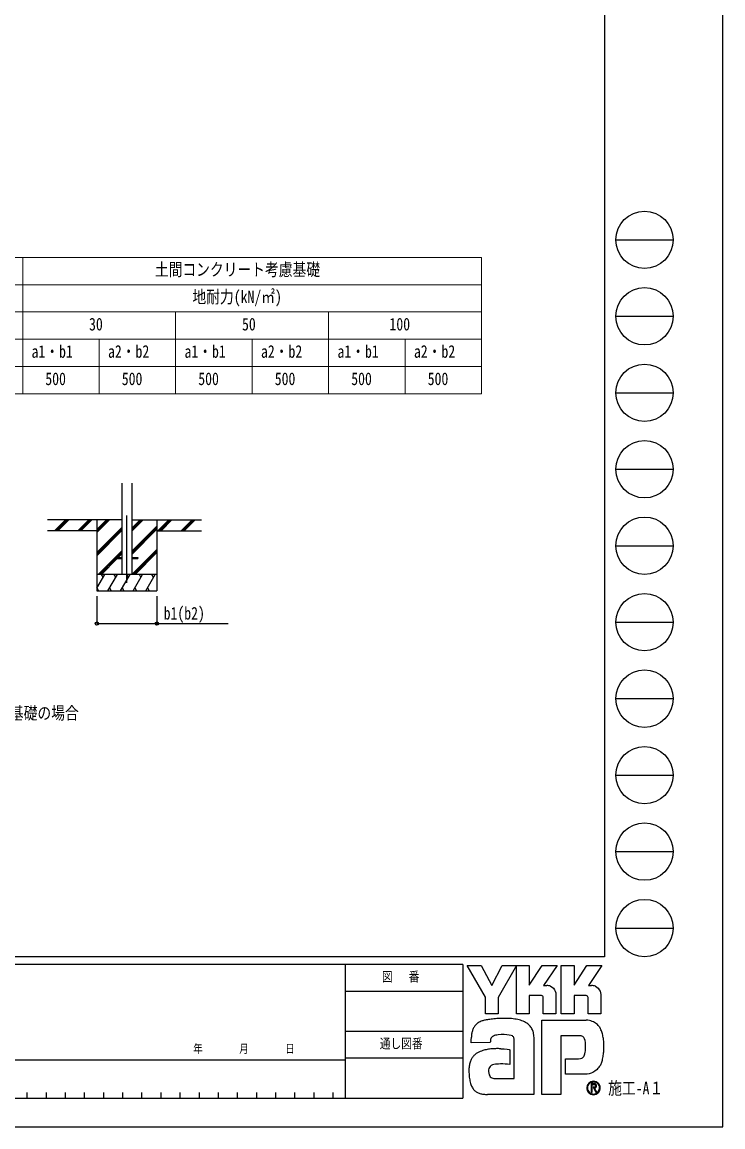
# Model space of a CAD drawing. Units: millimetres, scale not verified. Extents: x -14718 to 14718, y -10395 to 10395.
# Drawn here: x 8303 to 14718, y -10395 to -282 of the extents above; entities that cross this region are included whole.
import ezdxf
from ezdxf.enums import TextEntityAlignment as Align

# ---------------------------------------------------------------- set-up
doc = ezdxf.new("R2010")
doc.units = ezdxf.units.MM
doc.header["$LTSCALE"] = 40
doc.layers.add('0-1_TABLE1', color=7, linetype='Continuous', lineweight=18)
for name, color, linetype in [('0-2_USER1', 3, 'Continuous'), ('0-3_YKK_12', 2, 'Continuous'), ('0-4_YKK_13', 4, 'Continuous'), ('0-5_YKK_A1', 4, 'Continuous'), ('0-6_YKK_D', 6, 'Continuous'), ('0-7_YKK_ZWAK', 7, 'Continuous')]:
    doc.layers.add(name, color=color, linetype=linetype)
doc.styles.add('ＭＳ ゴシック', font='')
doc.styles.get('ＭＳ ゴシック').set_extended_font_data('MS Gothic')

msp = doc.modelspace()

# ---------------------------------------------------------------- linework, layer by layer
at = {"layer": '0-1_TABLE1'}
for p, q in [((2708.57, -2435.5), (12508.57, -2435.5)), ((8308.57, -2435.5), (8308.57, -3685.5)), ((4108.57, -2685.5), (12508.57, -2685.5)), ((4108.57, -2935.5), (12508.57, -2935.5)), ((9708.57, -2935.5), (9708.57, -3685.5)), ((11108.57, -2935.5), (11108.57, -3685.5)), ((4108.57, -3185.5), (12508.57, -3185.5)), ((9008.57, -3185.5), (9008.57, -3685.5)), ((10408.57, -3185.5), (10408.57, -3685.5)), ((11808.57, -3185.5), (11808.57, -3685.5)), ((2708.57, -3435.5), (12508.57, -3435.5)), ((2708.57, -3685.5), (12508.57, -3685.5))]:
    msp.add_line(p, q, dxfattribs=at)
msp.add_lwpolyline([(12508.57, -2435.5), (12508.57, -3185.5), (12508.57, -3685.5)], dxfattribs=at)
at = {"layer": '0-3_YKK_12'}
msp.add_line((9262.57, -5414.05), (9262.57, -4798.02), dxfattribs=at)
at = {"layer": '0-4_YKK_13'}
for p, q in [((9162.57, -5183), (9162.57, -5192)), ((9162.57, -5183), (9217.37, -5183)), ((9162.57, -5192), (9217.37, -5192)), ((9307.77, -5183), (9362.57, -5183)), ((9307.77, -5192), (9362.57, -5192)), ((9362.57, -5183), (9362.57, -5192))]:
    msp.add_line(p, q, dxfattribs=at)
at = {"layer": '0-5_YKK_A1'}
for p, q in [((9217.37, -4502.15), (9217.37, -5337.5)), ((9307.77, -4502.15), (9307.77, -5337.5)), ((9217.37, -4837.5), (8536.62, -4837.5)), ((8603.3, -4936.1), (8701.9, -4837.5)), ((8616.04, -4937.5), (8716.04, -4837.5)), ((8630.18, -4937.5), (8730.19, -4837.5)), ((8815.44, -4936.1), (8914.03, -4837.5)), ((8828.17, -4937.5), (8928.18, -4837.5)), ((8842.32, -4937.5), (8942.32, -4837.5)), ((8987.57, -4837.5), (8987.57, -5487.5)), ((8987.57, -4954.38), (9104.45, -4837.5)), ((8987.57, -4940.24), (9090.31, -4837.5)), ((8987.57, -4926.1), (9076.16, -4837.5)), ((9307.77, -4942.55), (9412.82, -4837.5)), ((9307.77, -4928.41), (9398.67, -4837.5)), ((9307.77, -4914.26), (9384.53, -4837.5)), ((9307.77, -4837.5), (9945.77, -4837.5)), ((9537.57, -4837.5), (9537.57, -5487.5)), ((9546.66, -4937.5), (9646.67, -4837.5)), ((9560.81, -4937.5), (9660.81, -4837.5)), ((9574.95, -4937.5), (9674.95, -4837.5)), ((9758.8, -4937.5), (9858.8, -4837.5)), ((9772.94, -4937.5), (9872.94, -4837.5)), ((9787.08, -4937.5), (9887.08, -4837.5)), ((8987.57, -4937.5), (8536.62, -4937.5)), ((8987.57, -5138.23), (9217.37, -4908.43)), ((8987.57, -5152.37), (9217.37, -4922.57)), ((8987.57, -5166.51), (9217.37, -4936.71)), ((9307.77, -5126.39), (9537.57, -4896.6)), ((9307.77, -5140.54), (9537.57, -4910.74)), ((9307.77, -5154.68), (9537.57, -4924.88)), ((9537.57, -4937.5), (9945.77, -4937.5)), ((9000.43, -5337.5), (9217.37, -5120.56)), ((9169.07, -5183), (9217.37, -5134.7)), ((9183.21, -5183), (9217.37, -5148.84)), ((9308.79, -5337.5), (9537.57, -5108.73)), ((9322.93, -5337.5), (9537.57, -5122.87)), ((9337.08, -5337.5), (9537.57, -5137.01)), ((9014.57, -5337.5), (9162.57, -5189.5)), ((9028.71, -5337.5), (9174.21, -5192)), ((9537.57, -5337.5), (8987.57, -5337.5)), ((8987.57, -5462.95), (9060, -5337.5)), ((9045, -5363.48), (9029.99, -5337.5)), ((9088.86, -5487.5), (9175.47, -5337.5)), ((9160.47, -5363.48), (9145.47, -5337.5)), ((9204.33, -5487.5), (9290.94, -5337.5)), ((9275.94, -5363.48), (9260.93, -5337.5)), ((9319.8, -5487.5), (9406.41, -5337.5)), ((9391.41, -5363.48), (9376.41, -5337.5)), ((9435.27, -5487.5), (9521.88, -5337.5)), ((9506.88, -5363.48), (9491.88, -5337.5)), ((8987.57, -5487.5), (9537.57, -5487.5)), ((8988.39, -5461.52), (9003.39, -5487.5)), ((9103.86, -5461.52), (9118.86, -5487.5)), ((9219.33, -5461.52), (9234.33, -5487.5)), ((9334.8, -5461.52), (9349.8, -5487.5)), ((9450.27, -5461.52), (9465.27, -5487.5))]:
    msp.add_line(p, q, dxfattribs=at)
at = {"layer": '0-6_YKK_D'}
for p, q in [((8987.57, -5537.5), (8987.57, -5788.5)), ((9537.57, -5537.5), (9537.57, -5788.5))]:
    msp.add_line(p, q, dxfattribs=at)
msp.add_lwpolyline([(8987.57, -5787.5), (9537.57, -5787.5), (10189.07, -5787.5)], dxfattribs=at)
for centre in [(8987.57, -5787.5), (9537.57, -5787.5)]:
    msp.add_circle(centre, 14.88, dxfattribs=at)
at = {"layer": '0-7_YKK_ZWAK'}
for p, q in [((13632.57, 9712.5), (13632.57, -8837.5)), ((13737.57, -2275), (14262.57, -2275)), ((13737.57, -2975), (14262.57, -2975)), ((13737.57, -3675), (14262.57, -3675)), ((13737.57, -4375), (14262.57, -4375)), ((13737.57, -5075), (14262.57, -5075)), ((13737.57, -5775), (14262.57, -5775)), ((13737.57, -6475), (14262.57, -6475)), ((13737.57, -7175), (14262.57, -7175)), ((13737.57, -7875), (14262.57, -7875)), ((13737.57, -8575), (14262.57, -8575)), ((13632.57, -8837.5), (-13667.43, -8837.5)), ((11261.32, -8907.5), (7647.57, -8907.5)), ((11261.32, -8907.5), (11261.32, -10132.5)), ((12337.57, -8907.5), (11261.32, -8907.5)), ((12337.57, -8907.5), (12337.57, -10132.5)), ((11261.32, -9152.5), (12337.57, -9152.5)), ((11261.32, -9520), (12337.57, -9520)), ((7647.57, -9782.5), (11261.32, -9782.5)), ((12337.57, -9765), (11261.32, -9765)), ((13577.08, -9995.02), (13577.08, -9995.02)), ((8347.57, -10080), (8347.57, -10132.5)), ((8522.57, -10080), (8522.57, -10132.5)), ((8697.57, -10080), (8697.57, -10132.5)), ((8872.57, -10080), (8872.57, -10132.5)), ((9047.57, -10080), (9047.57, -10132.5)), ((9222.57, -10080), (9222.57, -10132.5)), ((9397.57, -10080), (9397.57, -10132.5)), ((9572.57, -10080), (9572.57, -10132.5)), ((9747.57, -10080), (9747.57, -10132.5)), ((9922.57, -10080), (9922.57, -10132.5)), ((10097.57, -10080), (10097.57, -10132.5)), ((10272.57, -10080), (10272.57, -10132.5)), ((10447.57, -10080), (10447.57, -10132.5)), ((10622.57, -10080), (10622.57, -10132.5)), ((10797.57, -10080), (10797.57, -10132.5)), ((10972.57, -10080), (10972.57, -10132.5)), ((11147.57, -10080), (11147.57, -10132.5)), ((13533.36, -10093.93), (13533.36, -10093.93)), ((7647.57, -10132.5), (11261.32, -10132.5)), ((11261.32, -10132.5), (12337.57, -10132.5))]:
    msp.add_line(p, q, dxfattribs=at)
for points in [[(-14717.5, -10395), (14717.5, -10395), (14717.5, 10395), (-14717.5, 10395)], [(12376.07, -8918), (12504.91, -8918), (12601.65, -9100.35), (12698.14, -8918), (12827.07, -8918), (12661.85, -9211.97), (12661.85, -9359.47), (12544.34, -9359.47), (12544.34, -9208)]]:
    msp.add_lwpolyline(points, close=True, dxfattribs=at)
for points in [[(13056.91, -9193.13), (12945.69, -9193.13), (12945.69, -9359.34), (12827.2, -9359.34), (12827.2, -8918), (12945.69, -8918), (12945.69, -9098.55), (13062.24, -8918), (13201.44, -8918), (13076.56, -9100.74), (13080.98, -9100.74), (13085.87, -9100.74), (13090.88, -9100.74), (13095.71, -9100.74), (13100.03, -9100.74), (13103.51, -9100.74), (13105.84, -9100.74), (13106.68, -9100.74)], [(13466.29, -9193.13), (13355.19, -9193.13), (13355.19, -9359.47), (13236.64, -9359.47), (13236.64, -8918), (13355.19, -8918), (13355.19, -9098.55), (13471.61, -8918), (13610.81, -8918), (13485.93, -9100.74), (13490.4, -9100.74), (13495.31, -9100.74), (13500.33, -9100.74), (13505.15, -9100.74), (13509.45, -9100.74), (13512.91, -9100.74), (13515.22, -9100.74), (13516.06, -9100.74)], [(13140.77, -9107.75), (13154.92, -9115.83), (13166.9, -9126.37), (13176.54, -9138.92), (13183.64, -9153.02), (13188.04, -9168.24), (13189.54, -9184.12), (13189.54, -9359.76), (13073.94, -9359.76), (13073.94, -9209.93)], [(13550.19, -9107.75), (13564.38, -9115.83), (13576.41, -9126.37), (13586.09, -9138.92), (13593.24, -9153.02), (13597.66, -9168.24), (13599.18, -9184.12), (13599.18, -9359.47), (13483.31, -9359.47), (13483.31, -9209.93)], [(13401.04, -9560.27), (13234.18, -9560.27), (13234.18, -10097.5), (13059.31, -10097.5), (13059.31, -9417.77), (13465.73, -9417.77)], [(13575.5, -9465.79), (13586.9, -9480.19), (13595.45, -9494.13), (13601.41, -9506.75)], [(12616.79, -9563.09), (12608.65, -9567.67), (12602.31, -9573.26), (12597.51, -9579.79), (12594.02, -9587.18), (12591.62, -9595.36), (12590.06, -9604.24), (12589.12, -9613.76), (12588.55, -9623.84), (12413.61, -9624.26), (12414.12, -9600.33), (12415.09, -9573.45)], [(12976.98, -9517.08), (12981.95, -9537.16), (12984.76, -9558.65), (12985.65, -9581.55), (12985.65, -10097.5), (12563.43, -10097.5)], [(12683.81, -9679.35), (12716.93, -9681.53), (12742.96, -9684.45), (12759.99, -9687.18), (12766.09, -9688.81), (12766.09, -9822.65), (12746.73, -9820.61), (12725.5, -9819.46), (12703.76, -9819.02), (12682.9, -9819.08), (12664.29, -9819.47), (12649.29, -9819.98), (12639.29, -9820.43), (12635.65, -9820.62), (12620.52, -9823.39), (12607.47, -9827.72), (12596.51, -9833.64), (12587.63, -9841.19), (12580.84, -9850.39), (12576.14, -9861.27), (12573.53, -9873.85), (12573, -9888.17), (12574.67, -9903.91), (12578.01, -9916.93), (12582.82, -9927.46), (12588.89, -9935.76), (12596.01, -9942.08), (12603.97, -9946.67), (12612.56, -9949.77), (12621.56, -9951.63), (12807.42, -9951.63), (12807.42, -9607.76), (12807.47, -9600.94), (12807.12, -9594.28), (12806.24, -9587.85), (12804.75, -9581.76), (12802.52, -9576.09), (12799.45, -9570.92), (12795.43, -9566.34), (12790.36, -9562.44)], [(12790.36, -9562.44), (12779.46, -9558.16), (12762.03, -9554.53), (12739.79, -9551.86), (12714.48, -9550.43), (12687.79, -9550.54), (12661.47, -9552.49)], [(13460.39, -9663.49), (13460.17, -9641.21), (13459.11, -9621.14), (13456.6, -9603.52), (13452.03, -9588.57)], [(13560.97, -9873.4), (13544.82, -9885.95), (13528.01, -9895.82), (13510.64, -9903.18), (13492.85, -9908.22), (13474.77, -9911.11), (13456.52, -9912.03), (13276.76, -9912.03), (13276.76, -9770.82), (13378.13, -9770.82), (13396.82, -9770.56), (13413.25, -9768.97), (13427.35, -9764.83)], [(13561.12, -10019.09), (13561.04, -10017.04), (13560.78, -10015.06), (13560.36, -10013.17), (13559.77, -10011.36), (13559.01, -10009.64), (13558.09, -10008.03), (13557.02, -10006.53), (13555.78, -10005.14), (13554.16, -10003.71), (13552.36, -10002.46), (13550.39, -10001.4), (13548.26, -10000.52), (13545.97, -9999.84), (13543.54, -9999.35), (13540.97, -9999.05), (13538.27, -9998.95), (13511.74, -9998.95), (13511.74, -10076.99), (13519.76, -10076.99), (13519.76, -10006.91), (13538.27, -10006.91), (13540.18, -10006.97), (13541.98, -10007.16), (13543.66, -10007.47), (13545.22, -10007.9), (13546.65, -10008.45), (13547.95, -10009.11), (13549.11, -10009.89), (13550.13, -10010.78)], [(13553.26, -10019.09), (13552.77, -10022.84), (13551.43, -10025.8), (13549.41, -10028.05), (13546.91, -10029.69), (13544.1, -10030.8), (13541.17, -10031.49), (13538.29, -10031.84), (13535.65, -10031.93), (13528.71, -10031.93), (13532.21, -10037.89), (13555.13, -10077.25), (13564.3, -10077.25), (13542.2, -10039.37), (13544.27, -10038.96), (13546.24, -10038.43), (13548.12, -10037.8), (13549.88, -10037.06), (13551.54, -10036.21), (13553.08, -10035.25), (13554.49, -10034.19), (13555.78, -10033.01)]]:
    msp.add_lwpolyline(points, dxfattribs=at)
for centre in [(14000.07, -2275), (14000.07, -2975), (14000.07, -3675), (14000.07, -4375), (14000.07, -5075), (14000.07, -5775), (14000.07, -6475), (14000.07, -7175), (14000.07, -7875), (14000.07, -8575)]:
    msp.add_circle(centre, 262.5, dxfattribs=at)
for centre, radius, start, end in [((13106.86, -9188.16), 87.42, 78.26798, 90.11215), ((13516.23, -9188.32), 87.58, 78.27851, 90.10826), ((13057.53, -9209.53), 16.41, 358.57817, 92.1683), ((13108.11, -9181.8), 80.94, 66.19963, 78.22058), ((13466.98, -9209.45), 16.33, 358.29941, 92.43455), ((13517.43, -9182.18), 81.32, 66.2483, 78.23226), ((12717.87, -10372.53), 971.23, 94.90201, 97.9576), ((12720.64, -10395.16), 994, 91.6169, 94.94971), ((12716.79, -10234.21), 833.01, 87.51794, 91.66439), ((12727.61, -10002.22), 600.77, 81.92631, 87.59083), ((12570.62, -9559.51), 152.53, 152.2125, 163.4865), ((12547.28, -9547.44), 126.25, 138.03852, 152.12015), ((12547.26, -9548.03), 126.64, 122.60463, 137.83438), ((12564, -9575.11), 158.47, 108.37421, 122.42809), ((12590.52, -9669.42), 256.38, 100.93159, 107.35499), ((12677.19, -10089.86), 685.64, 97.86054, 101.37938), ((12759.56, -9783.31), 379.54, 73.67137, 82.05943), ((12806.94, -9624.71), 214.03, 60.60528, 73.9085), ((12826.34, -9586.03), 170.81, 52.17347, 59.90542), ((12843.69, -9563.57), 142.43, 43.55042, 52.14561), ((12853.25, -9554.33), 129.14, 34.48659, 43.50182), ((12853.31, -9554.13), 128.97, 25.58915, 34.43128), ((12841.84, -9559.51), 141.65, 17.43089, 25.54591), ((13459.09, -9604.75), 187.09, 78.73198, 87.96551), ((13464.58, -9576.69), 158.51, 69.03034, 78.69541), ((13469.69, -9563.05), 143.94, 59.39484, 68.9885), ((13472.06, -9558.9), 139.16, 50.3012, 59.3616), ((13471.19, -9559.88), 140.47, 42.05209, 50.28551), ((12732.32, -9591.6), 317.75, 171.55622, 176.72493), ((12624.64, -9575.53), 208.88, 163.48385, 171.57982), ((12662.97, -9672.7), 118.94, 102.4979, 112.84632), ((12685.98, -9771.98), 220.85, 96.37207, 102.75341), ((13402, -9646.04), 85.77, 77.94572, 90.63794), ((13409.45, -9611.06), 50.01, 60.20991, 77.92418), ((13414.28, -9601.97), 39.72, 39.8078, 59.75378), ((13407.49, -9607.16), 48.26, 22.65544, 39.38165), ((13401.82, -9599.84), 220.22, 14.76267, 25.00486), ((13266.76, -9636.65), 360.21, 7.9139, 14.95041), ((13131.85, -9656.27), 496.54, 2.54376, 8.01251), ((12567.15, -9879.01), 188.53, 112.58838, 120.58162), ((12589.48, -9932.65), 246.63, 106.61303, 112.59024), ((12624.58, -10050.65), 369.75, 99.87193, 106.59825), ((12644.25, -10161.45), 482.28, 94.78469, 99.91711), ((12653.83, -10271.7), 592.94, 90.80099, 94.81812), ((12655.28, -10353.79), 675.05, 87.57779, 90.82714), ((13273.74, -9683.65), 185.88, 347.14308, 355.40008), ((13062.71, -9665.52), 397.69, 355.2339, 0.29193), ((13076.59, -9661.76), 551.86, 352.8937, 357.82206), ((13054.52, -9660.34), 573.97, 357.76419, 2.60674), ((12573.6, -9857.01), 178.16, 153.89178, 164.94341), ((12547.25, -9844.34), 148.92, 142.04688, 153.80771), ((12542.16, -9840.7), 142.67, 130.60221, 141.94427), ((12550.56, -9850.8), 155.81, 120.60724, 130.53081), ((13411.02, -9728), 40.29, 293.91672, 314.09376), ((13405.52, -9723.15), 47.6, 314.78099, 333.92928), ((13370.17, -9705.98), 86.9, 334.00676, 347.34989), ((13346.92, -9712.91), 276.41, 339.22498, 347.31457), ((13192.02, -9676.77), 435.46, 347.15166, 352.97565), ((12733.47, -9882.2), 340.51, 174.55588, 182.47272), ((12923.74, -9879.21), 530.77, 181.90948, 187.89042), ((12631.44, -9872.43), 238.02, 164.97537, 174.56739), ((13444.3, -9741.85), 175.83, 311.57033, 318.66243), ((13423.95, -9724), 202.9, 318.67367, 325.29112), ((13476.26, -9762.99), 137.72, 326.23251, 339.61931), ((12700.42, -9910.62), 305.25, 187.80471, 196.36971), ((12582.52, -9945.45), 182.31, 196.3102, 208.20993), ((13533.46, -10038.66), 61.74, 90.09157, 179.92363), ((13533.07, -10038.46), 54.9, 134.8007, 180.12175), ((13533.23, -10038.15), 54.8, 89.86602, 135.149), ((13533.45, -10038.55), 61.63, 44.93442, 90.08536), ((13533.47, -10038.57), 55.21, 45.03108, 90.11509), ((13541.53, -10018.76), 11.73, 358.3894, 42.86139), ((13533.51, -10038.59), 55.2, 0.00643, 45.07115), ((13533.94, -10038.36), 61.15, 359.78949, 45.13288), ((12531.17, -9972.78), 124.15, 208.29777, 223.35561), ((12519.59, -9982.97), 108.73, 223.64205, 239.63663), ((12529.2, -9965.48), 128.68, 239.8785, 253.65355), ((12546.8, -9905.03), 191.64, 253.69102, 263.74909), ((12561.7, -9772.34), 325.16, 263.68487, 270.30455), ((13533.08, -10038.73), 61.37, 179.86065, 225.14399), ((13532.85, -10038.82), 54.68, 179.75513, 225.29722), ((13533.37, -10038.74), 61.57, 224.94536, 269.98445), ((13533.25, -10039.31), 54.62, 224.62822, 270.10973), ((13533.27, -10038.49), 55.44, 270.09072, 359.90926), ((13533.37, -10038.43), 61.88, 269.98802, 314.93777), ((13541.76, -10019.65), 19.37, 316.37674, 1.6565), ((13533.79, -10038.83), 61.3, 314.92572, 0.23508)]:
    msp.add_arc(centre, radius, start, end, dxfattribs=at)

# ---------------------------------------------------------------- texts
at = {"layer": '0-1_TABLE1', "style": 'ＭＳ ゴシック', "width": 0.8}
for s, p in [('土間コンクリート考慮基礎', (9518.17, -2639.25)), ('地耐力(kN/㎡)', (9862.57, -2889.25)), ('30', (8916.17, -3139.25)), ('50', (10316.17, -3139.25)), ('100', (11665.77, -3139.25)), ('a1・b1', (8389.77, -3389.25)), ('a2・b2', (9089.77, -3389.25)), ('a1・b1', (9789.77, -3389.25)), ('a2・b2', (10489.77, -3389.25)), ('a1・b1', (11189.77, -3389.25)), ('a2・b2', (11889.77, -3389.25)), ('500', (8515.77, -3639.25)), ('500', (9215.77, -3639.25)), ('500', (9915.77, -3639.25)), ('500', (10615.77, -3639.25)), ('500', (11315.77, -3639.25)), ('500', (12015.77, -3639.25))]:
    msp.add_text(s, height=115.5, dxfattribs=at).set_placement(p, align=Align.BOTTOM_LEFT)
at = {"layer": '0-2_USER1', "style": 'ＭＳ ゴシック', "width": 0.8}
msp.add_text('土間コンクリート考慮基礎の場合', height=115.5, dxfattribs=at).set_placement((6931.5, -6699.5), align=Align.BOTTOM_LEFT)
at = {"layer": '0-6_YKK_D', "style": 'ＭＳ ゴシック', "width": 0.8}
msp.add_text('b1(b2)', height=115.5, dxfattribs=at).set_placement((9599.07, -5785.5), align=Align.BOTTOM_LEFT)
at = {"layer": '0-7_YKK_ZWAK', "style": 'ＭＳ ゴシック', "width": 0.8}
for s, height, p in [('図\u3000 番', 89.81, (11596.91, -9091.25)), ('通し図番', 89.81, (11577.31, -9703.75)), ('年        月        日', 76.98, (9869.67, -9741.25)), ('施工-A１', 115.5, (13667.57, -10132.5))]:
    msp.add_text(s, height=height, dxfattribs=at).set_placement(p, align=Align.BOTTOM_LEFT)

doc.saveas('drawing.dxf')
